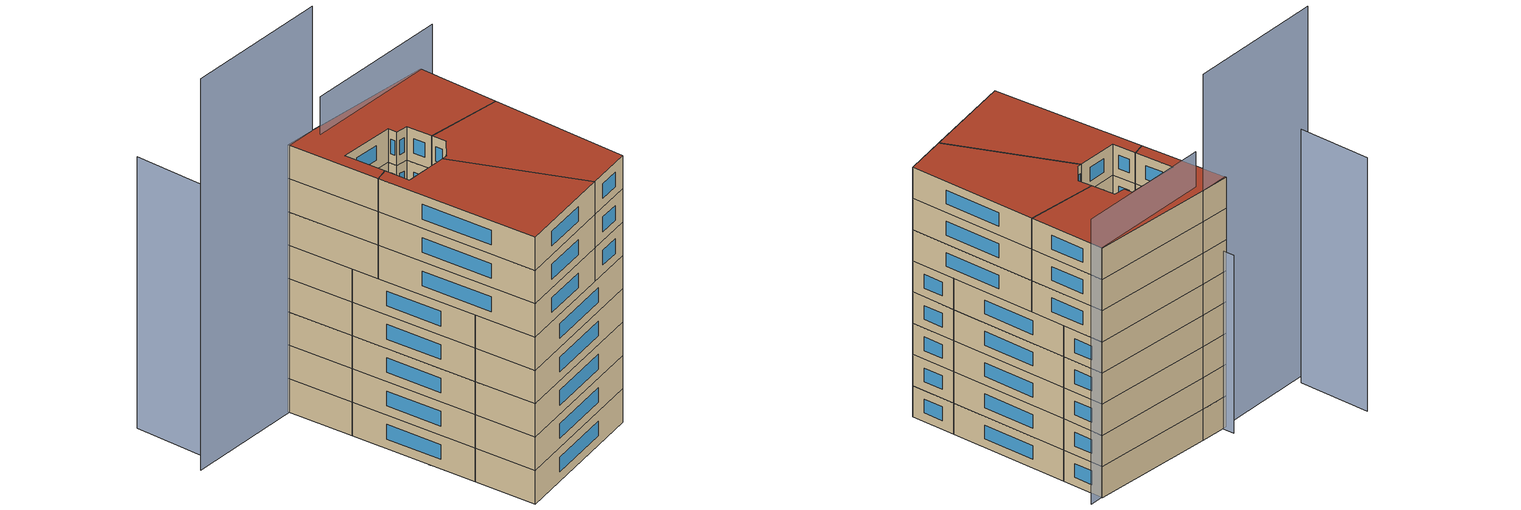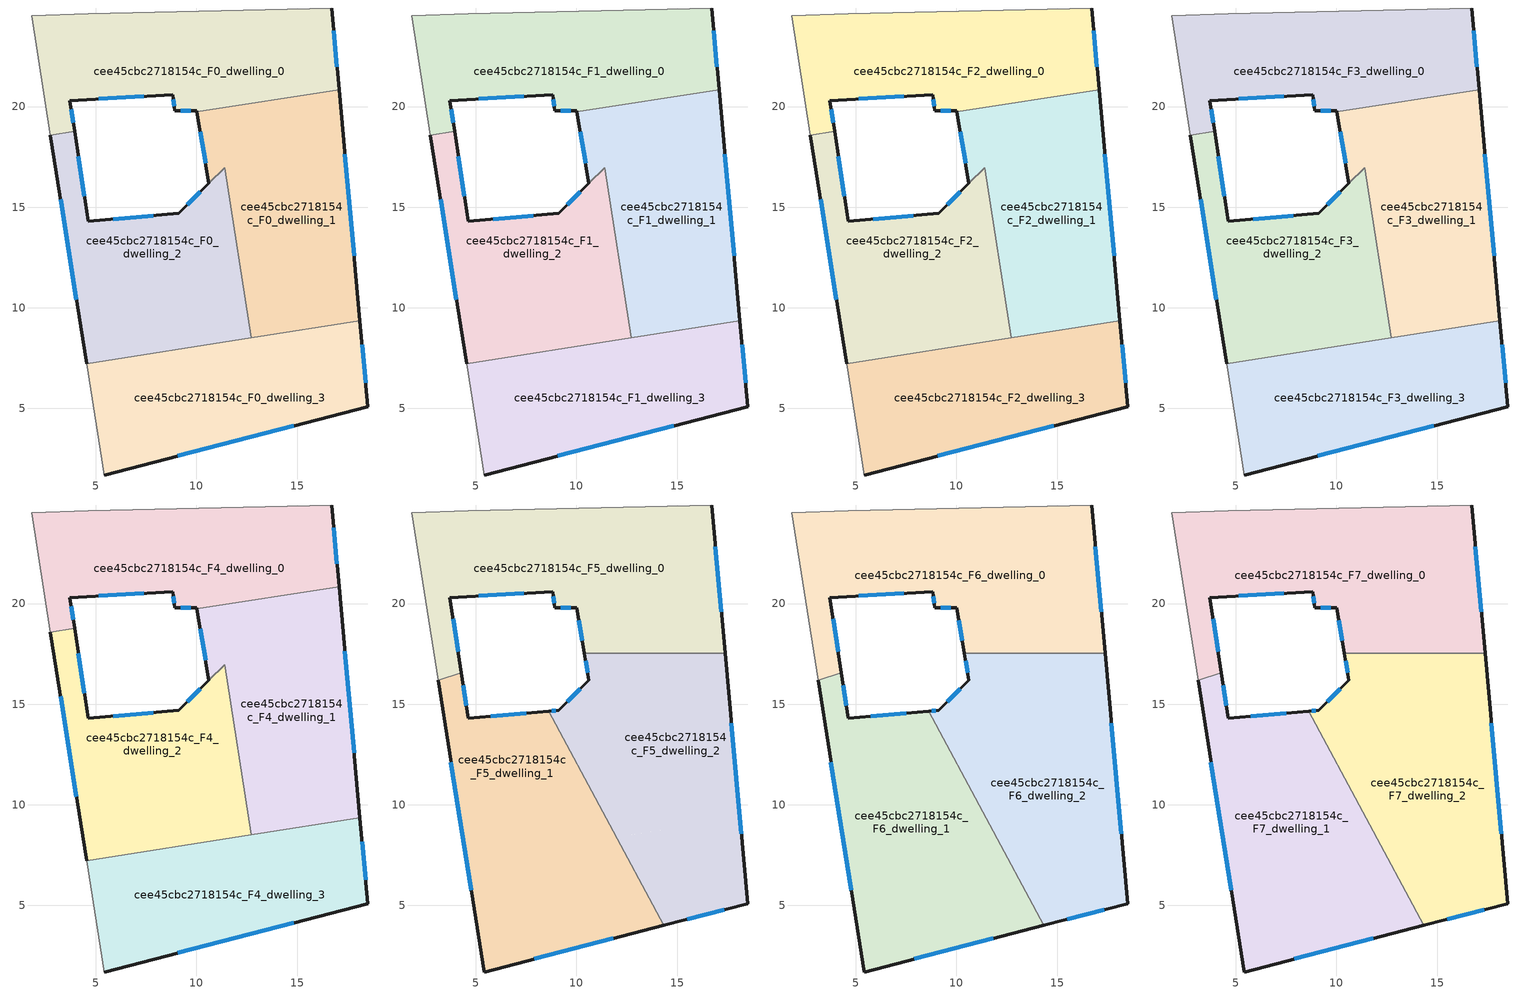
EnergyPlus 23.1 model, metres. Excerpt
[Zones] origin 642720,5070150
cee45cbc2718154c_F0_dwelling_0
 floor ground (EU_floor_Construction): 16.72,24.9 17.09,20.84 10.03,19.73 10.02,19.8 8.92,19.8 8.82,20.6 3.71,20.3 3.94,18.77 2.75,18.58 1.81,24.5 4.61,24.6 z0
 wall outside (EU_wall_Construction): 3.94,18.77 3.71,20.3 8.82,20.6 8.92,19.8 10.02,19.8 10.03,19.73 / 17.09,20.84 16.72,24.9 z0:3
 wall to cee45cbc2718154c_F0_dwelling_2 (EU_wall_Construction): 2.75,18.58 3.94,18.77 z0:3
 wall adiabatic (EU_wall_Construction): 16.72,24.9 4.61,24.6 1.81,24.5 2.75,18.58 z0:3
 wall to cee45cbc2718154c_F0_dwelling_1 (EU_wall_Construction): 10.03,19.73 17.09,20.84 z0:3
 window (EU_Window_Construction): 9.23,19.8 9.71,19.8 / 8.85,20.37 8.89,20.02 / 5.14,20.38 7.39,20.51 / 3.88,19.2 3.78,19.87 / 16.99,21.98 16.83,23.76 z0.84:2.16
cee45cbc2718154c_F0_dwelling_1
 floor ground (EU_floor_Construction): 17.09,20.84 18.13,9.36 12.73,8.51 11.4,16.97 10.61,16.19 10.03,19.73 z0
 wall outside (EU_wall_Construction): 10.03,19.73 10.62,16.19 / 18.13,9.36 17.09,20.84 z0:3
 wall to cee45cbc2718154c_F0_dwelling_2 (EU_wall_Construction): 10.62,16.19 11.4,16.97 12.73,8.51 z0:3
 wall to cee45cbc2718154c_F0_dwelling_3 (EU_wall_Construction): 12.73,8.51 18.13,9.36 z0:3
 window (EU_Window_Construction): 10.19,18.74 10.45,17.19 / 17.84,12.58 17.38,17.63 z0.84:2.16
cee45cbc2718154c_F0_dwelling_2
 floor ground (EU_floor_Construction): 11.4,16.97 12.73,8.51 4.54,7.22 2.75,18.58 3.94,18.77 4.61,14.29 9.11,14.69 10.62,16.19 z0
 wall outside (EU_wall_Construction): 2.75,18.58 4.54,7.22 / 10.62,16.19 9.11,14.69 4.61,14.29 3.94,18.77 z0:3
 wall to cee45cbc2718154c_F0_dwelling_3 (EU_wall_Construction): 4.54,7.22 12.73,8.51 z0:3
 window (EU_Window_Construction): 4.42,15.55 4.13,17.52 / 7.85,14.58 5.87,14.41 / 3.25,15.4 4.04,10.4 / 10.2,15.77 9.54,15.11 z0.84:2.16
cee45cbc2718154c_F0_dwelling_3
 floor ground (EU_floor_Construction): 18.13,9.36 18.52,5.08 5.41,1.68 4.54,7.22 z0
 wall outside (EU_wall_Construction): 5.41,1.68 18.52,5.08 18.13,9.36 z0:3
 wall adiabatic (EU_wall_Construction): 4.54,7.22 5.41,1.68 z0:3
 window (EU_Window_Construction): 18.41,6.28 18.24,8.16 / 9.08,2.64 14.85,4.13 z0.84:2.16
cee45cbc2718154c_F1_dwelling_0
 floor to cee45cbc2718154c_F0_dwelling_0 (EU_floor_Construction): 16.72,24.9 17.09,20.84 10.03,19.73 10.02,19.8 8.92,19.8 8.82,20.6 3.71,20.3 3.94,18.77 2.75,18.58 1.81,24.5 4.61,24.6 z3
 wall outside (EU_wall_Construction): 3.94,18.77 3.71,20.3 8.82,20.6 8.92,19.8 10.02,19.8 10.03,19.73 / 17.09,20.84 16.72,24.9 z3:6
 wall to cee45cbc2718154c_F1_dwelling_2 (EU_wall_Construction): 2.75,18.58 3.94,18.77 z3:6
 wall adiabatic (EU_wall_Construction): 16.72,24.9 4.61,24.6 1.81,24.5 2.75,18.58 z3:6
 wall to cee45cbc2718154c_F1_dwelling_1 (EU_wall_Construction): 10.03,19.73 17.09,20.84 z3:6
 window (EU_Window_Construction): 9.23,19.8 9.71,19.8 / 8.85,20.37 8.89,20.02 / 5.14,20.38 7.39,20.51 / 3.88,19.2 3.78,19.87 / 16.99,21.98 16.83,23.76 z3.84:5.16
cee45cbc2718154c_F1_dwelling_1
 floor to cee45cbc2718154c_F0_dwelling_1 (EU_floor_Construction): 17.09,20.84 18.13,9.36 12.73,8.51 11.4,16.97 10.61,16.19 10.03,19.73 z3
 wall outside (EU_wall_Construction): 10.03,19.73 10.62,16.19 / 18.13,9.36 17.09,20.84 z3:6
 wall to cee45cbc2718154c_F1_dwelling_2 (EU_wall_Construction): 10.62,16.19 11.4,16.97 12.73,8.51 z3:6
 wall to cee45cbc2718154c_F1_dwelling_3 (EU_wall_Construction): 12.73,8.51 18.13,9.36 z3:6
 window (EU_Window_Construction): 10.19,18.74 10.45,17.19 / 17.84,12.58 17.38,17.63 z3.84:5.16
cee45cbc2718154c_F1_dwelling_2
 floor to cee45cbc2718154c_F0_dwelling_2 (EU_floor_Construction): 11.4,16.97 12.73,8.51 4.54,7.22 2.75,18.58 3.94,18.77 4.61,14.29 9.11,14.69 10.62,16.19 z3
 wall outside (EU_wall_Construction): 2.75,18.58 4.54,7.22 / 10.62,16.19 9.11,14.69 4.61,14.29 3.94,18.77 z3:6
 wall to cee45cbc2718154c_F1_dwelling_3 (EU_wall_Construction): 4.54,7.22 12.73,8.51 z3:6
 window (EU_Window_Construction): 4.42,15.55 4.13,17.52 / 7.85,14.58 5.87,14.41 / 3.25,15.4 4.04,10.4 / 10.2,15.77 9.54,15.11 z3.84:5.16
cee45cbc2718154c_F1_dwelling_3
 floor to cee45cbc2718154c_F0_dwelling_3 (EU_floor_Construction): 18.13,9.36 18.52,5.08 5.41,1.68 4.54,7.22 z3
 wall outside (EU_wall_Construction): 5.41,1.68 18.52,5.08 18.13,9.36 z3:6
 wall adiabatic (EU_wall_Construction): 4.54,7.22 5.41,1.68 z3:6
 window (EU_Window_Construction): 18.41,6.28 18.24,8.16 / 9.08,2.64 14.85,4.13 z3.84:5.16
cee45cbc2718154c_F2_dwelling_0
 floor to cee45cbc2718154c_F1_dwelling_0 (EU_floor_Construction): 16.72,24.9 17.09,20.84 10.03,19.73 10.02,19.8 8.92,19.8 8.82,20.6 3.71,20.3 3.94,18.77 2.75,18.58 1.81,24.5 4.61,24.6 z6
 wall outside (EU_wall_Construction): 3.94,18.77 3.71,20.3 8.82,20.6 8.92,19.8 10.02,19.8 10.03,19.73 / 17.09,20.84 16.72,24.9 z6:9
 wall to cee45cbc2718154c_F2_dwelling_2 (EU_wall_Construction): 2.75,18.58 3.94,18.77 z6:9
 wall adiabatic (EU_wall_Construction): 16.72,24.9 4.61,24.6 1.81,24.5 2.75,18.58 z6:9
 wall to cee45cbc2718154c_F2_dwelling_1 (EU_wall_Construction): 10.03,19.73 17.09,20.84 z6:9
 window (EU_Window_Construction): 9.23,19.8 9.71,19.8 / 8.85,20.37 8.89,20.02 / 5.14,20.38 7.39,20.51 / 3.88,19.2 3.78,19.87 / 16.99,21.98 16.83,23.76 z6.84:8.16
cee45cbc2718154c_F2_dwelling_1
 floor to cee45cbc2718154c_F1_dwelling_1 (EU_floor_Construction): 17.09,20.84 18.13,9.36 12.73,8.51 11.4,16.97 10.61,16.19 10.03,19.73 z6
 wall outside (EU_wall_Construction): 10.03,19.73 10.62,16.19 / 18.13,9.36 17.09,20.84 z6:9
 wall to cee45cbc2718154c_F2_dwelling_2 (EU_wall_Construction): 10.62,16.19 11.4,16.97 12.73,8.51 z6:9
 wall to cee45cbc2718154c_F2_dwelling_3 (EU_wall_Construction): 12.73,8.51 18.13,9.36 z6:9
 window (EU_Window_Construction): 10.19,18.74 10.45,17.19 / 17.84,12.58 17.38,17.63 z6.84:8.16
cee45cbc2718154c_F2_dwelling_2
 floor to cee45cbc2718154c_F1_dwelling_2 (EU_floor_Construction): 11.4,16.97 12.73,8.51 4.54,7.22 2.75,18.58 3.94,18.77 4.61,14.29 9.11,14.69 10.62,16.19 z6
 wall outside (EU_wall_Construction): 2.75,18.58 4.54,7.22 / 10.62,16.19 9.11,14.69 4.61,14.29 3.94,18.77 z6:9
 wall to cee45cbc2718154c_F2_dwelling_3 (EU_wall_Construction): 4.54,7.22 12.73,8.51 z6:9
 window (EU_Window_Construction): 4.42,15.55 4.13,17.52 / 7.85,14.58 5.87,14.41 / 3.25,15.4 4.04,10.4 / 10.2,15.77 9.54,15.11 z6.84:8.16
cee45cbc2718154c_F2_dwelling_3
 floor to cee45cbc2718154c_F1_dwelling_3 (EU_floor_Construction): 18.13,9.36 18.52,5.08 5.41,1.68 4.54,7.22 z6
 wall outside (EU_wall_Construction): 5.41,1.68 18.52,5.08 18.13,9.36 z6:9
 wall adiabatic (EU_wall_Construction): 4.54,7.22 5.41,1.68 z6:9
 window (EU_Window_Construction): 18.41,6.28 18.24,8.16 / 9.08,2.64 14.85,4.13 z6.84:8.16
cee45cbc2718154c_F3_dwelling_0
 floor to cee45cbc2718154c_F2_dwelling_0 (EU_floor_Construction): 16.72,24.9 17.09,20.84 10.03,19.73 10.02,19.8 8.92,19.8 8.82,20.6 3.71,20.3 3.94,18.77 2.75,18.58 1.81,24.5 4.61,24.6 z9
 wall outside (EU_wall_Construction): 3.94,18.77 3.71,20.3 8.82,20.6 8.92,19.8 10.02,19.8 10.03,19.73 / 17.09,20.84 16.72,24.9 z9:12
 wall to cee45cbc2718154c_F3_dwelling_2 (EU_wall_Construction): 2.75,18.58 3.94,18.77 z9:12
 wall adiabatic (EU_wall_Construction): 16.72,24.9 4.61,24.6 1.81,24.5 2.75,18.58 z9:12
 wall to cee45cbc2718154c_F3_dwelling_1 (EU_wall_Construction): 10.03,19.73 17.09,20.84 z9:12
 window (EU_Window_Construction): 9.23,19.8 9.71,19.8 / 8.85,20.37 8.89,20.02 / 5.14,20.38 7.39,20.51 / 3.88,19.2 3.78,19.87 / 16.99,21.98 16.83,23.76 z9.84:11.16
cee45cbc2718154c_F3_dwelling_1
 floor to cee45cbc2718154c_F2_dwelling_1 (EU_floor_Construction): 17.09,20.84 18.13,9.36 12.73,8.51 11.4,16.97 10.61,16.19 10.03,19.73 z9
 wall outside (EU_wall_Construction): 10.03,19.73 10.62,16.19 / 18.13,9.36 17.09,20.84 z9:12
 wall to cee45cbc2718154c_F3_dwelling_2 (EU_wall_Construction): 10.62,16.19 11.4,16.97 12.73,8.51 z9:12
 wall to cee45cbc2718154c_F3_dwelling_3 (EU_wall_Construction): 12.73,8.51 18.13,9.36 z9:12
 window (EU_Window_Construction): 10.19,18.74 10.45,17.19 / 17.84,12.58 17.38,17.63 z9.84:11.16
cee45cbc2718154c_F3_dwelling_2
 floor to cee45cbc2718154c_F2_dwelling_2 (EU_floor_Construction): 11.4,16.97 12.73,8.51 4.54,7.22 2.75,18.58 3.94,18.77 4.61,14.29 9.11,14.69 10.62,16.19 z9
 wall outside (EU_wall_Construction): 2.75,18.58 4.54,7.22 / 10.62,16.19 9.11,14.69 4.61,14.29 3.94,18.77 z9:12
 wall to cee45cbc2718154c_F3_dwelling_3 (EU_wall_Construction): 4.54,7.22 12.73,8.51 z9:12
 window (EU_Window_Construction): 4.42,15.55 4.13,17.52 / 7.85,14.58 5.87,14.41 / 3.25,15.4 4.04,10.4 / 10.2,15.77 9.54,15.11 z9.84:11.16
cee45cbc2718154c_F3_dwelling_3
 floor to cee45cbc2718154c_F2_dwelling_3 (EU_floor_Construction): 18.13,9.36 18.52,5.08 5.41,1.68 4.54,7.22 z9
 wall outside (EU_wall_Construction): 5.41,1.68 18.52,5.08 18.13,9.36 z9:12
 wall adiabatic (EU_wall_Construction): 4.54,7.22 5.41,1.68 z9:12
 window (EU_Window_Construction): 18.41,6.28 18.24,8.16 / 9.08,2.64 14.85,4.13 z9.84:11.16
cee45cbc2718154c_F4_dwelling_0
 floor to cee45cbc2718154c_F3_dwelling_0 (EU_floor_Construction): 16.72,24.9 17.09,20.84 10.03,19.73 10.02,19.8 8.92,19.8 8.82,20.6 3.71,20.3 3.94,18.77 2.75,18.58 1.81,24.5 4.61,24.6 z12
 wall outside (EU_wall_Construction): 3.94,18.77 3.71,20.3 8.82,20.6 8.92,19.8 10.02,19.8 10.03,19.73 / 17.09,20.84 16.72,24.9 z12:15
 wall to cee45cbc2718154c_F4_dwelling_2 (EU_wall_Construction): 2.75,18.58 3.94,18.77 z12:15
 wall adiabatic (EU_wall_Construction): 16.72,24.9 4.61,24.6 1.81,24.5 2.75,18.58 z12:15
 wall to cee45cbc2718154c_F4_dwelling_1 (EU_wall_Construction): 10.03,19.73 17.09,20.84 z12:15
 window (EU_Window_Construction): 9.23,19.8 9.71,19.8 / 8.85,20.37 8.89,20.02 / 5.14,20.38 7.39,20.51 / 3.88,19.2 3.78,19.87 / 16.99,21.98 16.83,23.76 z12.84:14.16
cee45cbc2718154c_F4_dwelling_1
 floor to cee45cbc2718154c_F3_dwelling_1 (EU_floor_Construction): 17.09,20.84 18.13,9.36 12.73,8.51 11.4,16.97 10.61,16.19 10.03,19.73 z12
 wall outside (EU_wall_Construction): 10.03,19.73 10.62,16.19 / 18.13,9.36 17.09,20.84 z12:15
 wall to cee45cbc2718154c_F4_dwelling_2 (EU_wall_Construction): 10.62,16.19 11.4,16.97 12.73,8.51 z12:15
 wall to cee45cbc2718154c_F4_dwelling_3 (EU_wall_Construction): 12.73,8.51 18.13,9.36 z12:15
 window (EU_Window_Construction): 10.19,18.74 10.45,17.19 / 17.84,12.58 17.38,17.63 z12.84:14.16
cee45cbc2718154c_F4_dwelling_2
 floor to cee45cbc2718154c_F3_dwelling_2 (EU_floor_Construction): 11.4,16.97 12.73,8.51 4.54,7.22 2.75,18.58 3.94,18.77 4.61,14.29 9.11,14.69 10.62,16.19 z12
 wall outside (EU_wall_Construction): 2.75,18.58 4.54,7.22 / 10.62,16.19 9.11,14.69 4.61,14.29 3.94,18.77 z12:15
 wall to cee45cbc2718154c_F4_dwelling_3 (EU_wall_Construction): 4.54,7.22 12.73,8.51 z12:15
 window (EU_Window_Construction): 4.42,15.55 4.13,17.52 / 7.85,14.58 5.87,14.41 / 3.25,15.4 4.04,10.4 / 10.2,15.77 9.54,15.11 z12.84:14.16
cee45cbc2718154c_F4_dwelling_3
 floor to cee45cbc2718154c_F3_dwelling_3 (EU_floor_Construction): 18.13,9.36 18.52,5.08 5.41,1.68 4.54,7.22 z12
 wall outside (EU_wall_Construction): 5.41,1.68 18.52,5.08 18.13,9.36 z12:15
 wall adiabatic (EU_wall_Construction): 4.54,7.22 5.41,1.68 z12:15
 window (EU_Window_Construction): 18.41,6.28 18.24,8.16 / 9.08,2.64 14.85,4.13 z12.84:14.16
cee45cbc2718154c_F5_dwelling_0
 floor to cee45cbc2718154c_F4_dwelling_0 (EU_floor_Construction): 16.72,24.9 17.09,20.84 10.03,19.73 10.02,19.8 8.92,19.8 8.82,20.6 3.71,20.3 3.94,18.77 2.75,18.58 1.81,24.5 4.61,24.6 z15
 floor to cee45cbc2718154c_F4_dwelling_1 (EU_floor_Construction): 17.09,20.84 17.39,17.52 10.4,17.52 10.03,19.73 z15
 floor to cee45cbc2718154c_F4_dwelling_2 (EU_floor_Construction): 3.94,18.77 4.27,16.57 3.12,16.18 2.75,18.58 z15
 wall outside (EU_wall_Construction): 4.27,16.57 3.71,20.3 8.82,20.6 8.92,19.8 10.02,19.8 10.4,17.52 / 17.39,17.52 16.72,24.9 z15:18
 wall to cee45cbc2718154c_F5_dwelling_2 (EU_wall_Construction): 10.4,17.52 17.39,17.52 z15:18
 wall to cee45cbc2718154c_F5_dwelling_1 (EU_wall_Construction): 3.12,16.18 4.27,16.57 z15:18
 wall adiabatic (EU_wall_Construction): 16.72,24.9 4.61,24.6 1.81,24.5 3.12,16.18 z15:18
 window (EU_Window_Construction): 10.12,19.16 10.29,18.16 / 9.23,19.8 9.71,19.8 / 8.85,20.37 8.89,20.02 / 5.14,20.38 7.39,20.51 / 4.12,17.61 3.87,19.25 / 17.2,19.59 16.91,22.83 z15.84:17.16
cee45cbc2718154c_F5_dwelling_1
 floor to cee45cbc2718154c_F4_dwelling_2 (EU_floor_Construction): 8.63,14.65 11.99,8.39 4.54,7.22 3.12,16.18 4.27,16.57 4.61,14.29 z15
 floor to cee45cbc2718154c_F4_dwelling_3 (EU_floor_Construction): 11.99,8.39 14.34,4 5.41,1.68 4.54,7.22 z15
 wall outside (EU_wall_Construction): 8.63,14.65 4.61,14.29 4.27,16.57 / 3.12,16.18 5.41,1.68 14.34,4 z15:18
 wall to cee45cbc2718154c_F5_dwelling_2 (EU_wall_Construction): 14.34,4 8.63,14.65 z15:18
 window (EU_Window_Construction): 4.52,14.93 4.37,15.93 / 7.51,14.55 5.74,14.39 / 7.91,2.33 11.84,3.35 / 3.76,12.12 4.77,5.75 z15.84:17.16
cee45cbc2718154c_F5_dwelling_2
 floor to cee45cbc2718154c_F4_dwelling_1 (EU_floor_Construction): 17.39,17.52 18.13,9.36 12.73,8.51 11.4,16.97 10.62,16.19 10.4,17.52 z15
 floor to cee45cbc2718154c_F4_dwelling_2 (EU_floor_Construction): 11.4,16.97 12.73,8.51 11.99,8.39 8.63,14.65 9.11,14.69 10.62,16.19 z15
 floor to cee45cbc2718154c_F4_dwelling_3 (EU_floor_Construction): 18.13,9.36 18.52,5.08 14.34,4 11.99,8.39 z15
 wall outside (EU_wall_Construction): 10.4,17.52 10.62,16.19 9.11,14.69 8.63,14.65 / 14.34,4 18.52,5.08 17.39,17.52 z15:18
 window (EU_Window_Construction): 8.98,14.68 8.77,14.66 / 10.2,15.77 9.54,15.11 / 10.46,17.15 10.56,16.57 / 18.2,8.57 17.71,14.04 / 15.51,4.3 17.35,4.78 z15.84:17.16
cee45cbc2718154c_F6_dwelling_0
 floor to cee45cbc2718154c_F5_dwelling_0 (EU_floor_Construction): 16.72,24.9 17.39,17.52 10.4,17.52 10.02,19.8 8.92,19.8 8.82,20.6 3.71,20.3 4.27,16.57 3.12,16.18 1.81,24.5 4.61,24.6 z18
 wall outside (EU_wall_Construction): 4.27,16.57 3.71,20.3 8.82,20.6 8.92,19.8 10.02,19.8 10.4,17.52 / 17.39,17.52 16.72,24.9 z18:21
 wall to cee45cbc2718154c_F6_dwelling_2 (EU_wall_Construction): 10.4,17.52 17.39,17.52 z18:21
 wall to cee45cbc2718154c_F6_dwelling_1 (EU_wall_Construction): 3.12,16.18 4.27,16.57 z18:21
 wall adiabatic (EU_wall_Construction): 16.72,24.9 4.61,24.6 1.81,24.5 3.12,16.18 z18:21
 window (EU_Window_Construction): 10.12,19.16 10.29,18.16 / 9.23,19.8 9.71,19.8 / 8.85,20.37 8.89,20.02 / 5.14,20.38 7.39,20.51 / 4.12,17.61 3.87,19.25 / 17.2,19.59 16.91,22.83 z18.84:20.16
cee45cbc2718154c_F6_dwelling_1
 floor to cee45cbc2718154c_F5_dwelling_1 (EU_floor_Construction): 8.63,14.65 14.34,4 5.41,1.68 3.12,16.18 4.27,16.57 4.61,14.29 z18
 wall outside (EU_wall_Construction): 8.63,14.65 4.61,14.29 4.27,16.57 / 3.12,16.18 5.41,1.68 14.34,4 z18:21
 wall to cee45cbc2718154c_F6_dwelling_2 (EU_wall_Construction): 14.34,4 8.63,14.65 z18:21
 window (EU_Window_Construction): 4.52,14.93 4.37,15.93 / 7.51,14.55 5.74,14.39 / 7.91,2.33 11.84,3.35 / 3.76,12.12 4.77,5.75 z18.84:20.16
cee45cbc2718154c_F6_dwelling_2
 floor to cee45cbc2718154c_F5_dwelling_2 (EU_floor_Construction): 17.39,17.52 18.52,5.08 14.34,4 8.63,14.65 9.11,14.69 10.62,16.19 10.4,17.52 z18
 wall outside (EU_wall_Construction): 10.4,17.52 10.62,16.19 9.11,14.69 8.63,14.65 / 14.34,4 18.52,5.08 17.39,17.52 z18:21
 window (EU_Window_Construction): 8.98,14.68 8.77,14.66 / 10.2,15.77 9.54,15.11 / 10.46,17.15 10.56,16.57 / 18.2,8.57 17.71,14.04 / 15.51,4.3 17.35,4.78 z18.84:20.16
cee45cbc2718154c_F7_dwelling_0
 floor to cee45cbc2718154c_F6_dwelling_0 (EU_floor_Construction): 16.72,24.9 17.39,17.52 10.4,17.52 10.02,19.8 8.92,19.8 8.82,20.6 3.71,20.3 4.27,16.57 3.12,16.18 1.81,24.5 4.61,24.6 z21
 wall outside (EU_wall_Construction): 4.27,16.57 3.71,20.3 8.82,20.6 8.92,19.8 10.02,19.8 10.4,17.52 / 17.39,17.52 16.72,24.9 z21:24
 wall to cee45cbc2718154c_F7_dwelling_2 (EU_wall_Construction): 10.4,17.52 17.39,17.52 z21:24
 wall to cee45cbc2718154c_F7_dwelling_1 (EU_wall_Construction): 3.12,16.18 4.27,16.57 z21:24
 wall adiabatic (EU_wall_Construction): 16.72,24.9 4.61,24.6 1.81,24.5 3.12,16.18 z21:24
 window (EU_Window_Construction): 10.12,19.16 10.29,18.16 / 9.23,19.8 9.71,19.8 / 8.85,20.37 8.89,20.02 / 5.14,20.38 7.39,20.51 / 4.12,17.61 3.87,19.25 / 17.2,19.59 16.91,22.83 z21.84:23.16
 roof outside (EU_roof_Construction): 17.39,17.52 16.72,24.9 4.61,24.6 1.81,24.5 3.12,16.18 4.27,16.57 3.71,20.3 8.82,20.6 8.92,19.8 10.02,19.8 10.4,17.52 z24
cee45cbc2718154c_F7_dwelling_1
 floor to cee45cbc2718154c_F6_dwelling_1 (EU_floor_Construction): 8.63,14.65 14.34,4 5.41,1.68 3.12,16.18 4.27,16.57 4.61,14.29 z21
 wall outside (EU_wall_Construction): 8.63,14.65 4.61,14.29 4.27,16.57 / 3.12,16.18 5.41,1.68 14.34,4 z21:24
 wall to cee45cbc2718154c_F7_dwelling_2 (EU_wall_Construction): 14.34,4 8.63,14.65 z21:24
 window (EU_Window_Construction): 4.52,14.93 4.37,15.93 / 7.51,14.55 5.74,14.39 / 7.91,2.33 11.84,3.35 / 3.76,12.12 4.77,5.75 z21.84:23.16
 roof outside (EU_roof_Construction): 14.34,4 8.63,14.65 4.61,14.29 4.27,16.57 3.12,16.18 5.41,1.68 z24
cee45cbc2718154c_F7_dwelling_2
 floor to cee45cbc2718154c_F6_dwelling_2 (EU_floor_Construction): 17.39,17.52 18.52,5.08 14.34,4 8.63,14.65 9.11,14.69 10.62,16.19 10.4,17.52 z21
 wall outside (EU_wall_Construction): 10.4,17.52 10.62,16.19 9.11,14.69 8.63,14.65 / 14.34,4 18.52,5.08 17.39,17.52 z21:24
 window (EU_Window_Construction): 8.98,14.68 8.77,14.66 / 10.2,15.77 9.54,15.11 / 10.46,17.15 10.56,16.57 / 18.2,8.57 17.71,14.04 / 15.51,4.3 17.35,4.78 z21.84:23.16
 roof outside (EU_roof_Construction): 18.52,5.08 17.39,17.52 10.4,17.52 10.62,16.19 9.11,14.69 8.63,14.65 14.34,4 z24
shading: 3.84,11.47 6.27,1.9 z0:19.4; 2.08,25.63 4.07,9.92 z0:17.1; -7.9,31.11 -7.29,24.2 z0:24.4; 18.02,24.9 4.61,23.76 z0:27.4; 4.62,24.6 -8.88,23.41 z0:35.2
[Building]
EU S2 Campaign: North Axis=0; Terrain=City; Solar Distribution=FullExterior
[Site:Location]
Lyon-Bron: Latitude=45.75; Longitude=5; Time Zone=1; Elevation=198
[SizingPeriod:WeatherFileDays]
AnnualSizingPeriod: Begin Month=1; Begin Day of Month=1; End Month=12; End Day of Month=31; Day of Week for Start Day=Monday; Use Weather File Daylight Saving Period=No; Use Weather File Rain and Snow Indicators=No
[MATERIAL]
EU_InternalMass_Material: Roughness=MediumRough; Thickness=0.1; Conductivity=1; Density=1800; Specific Heat=900; Thermal Absorptance=0.9; Solar Absorptance=0.7; Visible Absorptance=0.7
[MATERIAL:NOMASS] Roughness=MediumRough; Thermal Absorptance=0.9; Solar Absorptance=0.7; Visible Absorptance=0.7
Name | Thermal Resistance
EU_wall_NoMass | 0.776494
EU_roof_NoMass | 0.486893
EU_floor_NoMass | 0.421597
[WINDOWMATERIAL:SIMPLEGLAZINGSYSTEM]
EU_Window_SimpleGlazing: UFactor=4.24961; Solar Heat Gain Coefficient=0.83; Visible Transmittance=0.83
[CONSTRUCTION]
EU_wall_Construction: EU_wall_NoMass
EU_roof_Construction: EU_roof_NoMass
EU_floor_Construction: EU_floor_NoMass
EU_InternalMass_Construction: EU_InternalMass_Material
EU_Window_Construction: EU_Window_SimpleGlazing
[ZONE] Type=1; Multiplier=1; Ceiling Height=autocalculate; Floor Area=autocalculate; Part of Total Floor Area=Yes
Name | Volume
cee45cbc2718154c_F0_dwelling_0; cee45cbc2718154c_F1_dwelling_0; cee45cbc2718154c_F2_dwelling_0; cee45cbc2718154c_F3_dwelling_0; cee45cbc2718154c_F4_dwelling_0 | 201.743
cee45cbc2718154c_F5_dwelling_0; cee45cbc2718154c_F6_dwelling_0; cee45cbc2718154c_F7_dwelling_0 | 268.997
cee45cbc2718154c_F0_dwelling_1; cee45cbc2718154c_F1_dwelling_1; cee45cbc2718154c_F2_dwelling_1; cee45cbc2718154c_F3_dwelling_1; cee45cbc2718154c_F4_dwelling_1 | 210.674
cee45cbc2718154c_F5_dwelling_1; cee45cbc2718154c_F6_dwelling_1; cee45cbc2718154c_F7_dwelling_1 | 268.994
cee45cbc2718154c_F0_dwelling_2; cee45cbc2718154c_F1_dwelling_2; cee45cbc2718154c_F2_dwelling_2; cee45cbc2718154c_F3_dwelling_2; cee45cbc2718154c_F4_dwelling_2 | 192.82
cee45cbc2718154c_F5_dwelling_2; cee45cbc2718154c_F6_dwelling_2; cee45cbc2718154c_F7_dwelling_2 | 268.999
cee45cbc2718154c_F0_dwelling_3; cee45cbc2718154c_F1_dwelling_3; cee45cbc2718154c_F2_dwelling_3; cee45cbc2718154c_F3_dwelling_3; cee45cbc2718154c_F4_dwelling_3 | 201.731
[INTERNALMASS] Construction=EU_InternalMass_Construction
Name | Zone or ZoneList | Surface Area
cee45cbc2718154c_F0_dwelling_0_EU_InternalMass | cee45cbc2718154c_F0_dwelling_0 | 67.2484
cee45cbc2718154c_F0_dwelling_1_EU_InternalMass | cee45cbc2718154c_F0_dwelling_1 | 70.2243
cee45cbc2718154c_F0_dwelling_2_EU_InternalMass | cee45cbc2718154c_F0_dwelling_2 | 64.2803
cee45cbc2718154c_F0_dwelling_3_EU_InternalMass | cee45cbc2718154c_F0_dwelling_3 | 67.2437
cee45cbc2718154c_F1_dwelling_0_EU_InternalMass | cee45cbc2718154c_F1_dwelling_0 | 67.2484
cee45cbc2718154c_F1_dwelling_1_EU_InternalMass | cee45cbc2718154c_F1_dwelling_1 | 70.2243
cee45cbc2718154c_F1_dwelling_2_EU_InternalMass | cee45cbc2718154c_F1_dwelling_2 | 64.2803
cee45cbc2718154c_F1_dwelling_3_EU_InternalMass | cee45cbc2718154c_F1_dwelling_3 | 67.2437
cee45cbc2718154c_F2_dwelling_0_EU_InternalMass | cee45cbc2718154c_F2_dwelling_0 | 67.2484
cee45cbc2718154c_F2_dwelling_1_EU_InternalMass | cee45cbc2718154c_F2_dwelling_1 | 70.2243
cee45cbc2718154c_F2_dwelling_2_EU_InternalMass | cee45cbc2718154c_F2_dwelling_2 | 64.2803
cee45cbc2718154c_F2_dwelling_3_EU_InternalMass | cee45cbc2718154c_F2_dwelling_3 | 67.2437
cee45cbc2718154c_F3_dwelling_0_EU_InternalMass | cee45cbc2718154c_F3_dwelling_0 | 67.2484
cee45cbc2718154c_F3_dwelling_1_EU_InternalMass | cee45cbc2718154c_F3_dwelling_1 | 70.2243
cee45cbc2718154c_F3_dwelling_2_EU_InternalMass | cee45cbc2718154c_F3_dwelling_2 | 64.2803
cee45cbc2718154c_F3_dwelling_3_EU_InternalMass | cee45cbc2718154c_F3_dwelling_3 | 67.2437
cee45cbc2718154c_F4_dwelling_0_EU_InternalMass | cee45cbc2718154c_F4_dwelling_0 | 67.2484
cee45cbc2718154c_F4_dwelling_1_EU_InternalMass | cee45cbc2718154c_F4_dwelling_1 | 70.2243
cee45cbc2718154c_F4_dwelling_2_EU_InternalMass | cee45cbc2718154c_F4_dwelling_2 | 64.2803
cee45cbc2718154c_F4_dwelling_3_EU_InternalMass | cee45cbc2718154c_F4_dwelling_3 | 67.2437
cee45cbc2718154c_F5_dwelling_0_EU_InternalMass | cee45cbc2718154c_F5_dwelling_0 | 89.6657
cee45cbc2718154c_F5_dwelling_1_EU_InternalMass | cee45cbc2718154c_F5_dwelling_1 | 89.6647
cee45cbc2718154c_F5_dwelling_2_EU_InternalMass | cee45cbc2718154c_F5_dwelling_2 | 89.6662
cee45cbc2718154c_F6_dwelling_0_EU_InternalMass | cee45cbc2718154c_F6_dwelling_0 | 89.6657
cee45cbc2718154c_F6_dwelling_1_EU_InternalMass | cee45cbc2718154c_F6_dwelling_1 | 89.6647
cee45cbc2718154c_F6_dwelling_2_EU_InternalMass | cee45cbc2718154c_F6_dwelling_2 | 89.6662
cee45cbc2718154c_F7_dwelling_0_EU_InternalMass | cee45cbc2718154c_F7_dwelling_0 | 89.6657
cee45cbc2718154c_F7_dwelling_1_EU_InternalMass | cee45cbc2718154c_F7_dwelling_1 | 89.6647
cee45cbc2718154c_F7_dwelling_2_EU_InternalMass | cee45cbc2718154c_F7_dwelling_2 | 89.6662
[OTHEREQUIPMENT] Fuel Type=Electricity; Design Level Calculation Method=Watts/Area; Power per Zone Floor Area=1; Fraction Latent=0; Fraction Radiant=0; Fraction Lost=0; Carbon Dioxide Generation Rate=0; EndUse Subcategory=EU_Step8_InternalGains
Name | Zone or ZoneList or Space or SpaceList | Schedule
EU_Step8_InternalGain_cee45cbc2718154c_F0_dwelling_0_f000 | cee45cbc2718154c_F0_dwelling_0 | EU_Step8_GainSchedule_cee45cbc2718154c_F0_dwelling_0_f000
EU_Step8_InternalGain_cee45cbc2718154c_F0_dwelling_1_f000 | cee45cbc2718154c_F0_dwelling_1 | EU_Step8_GainSchedule_cee45cbc2718154c_F0_dwelling_1_f000
EU_Step8_InternalGain_cee45cbc2718154c_F0_dwelling_2_f000 | cee45cbc2718154c_F0_dwelling_2 | EU_Step8_GainSchedule_cee45cbc2718154c_F0_dwelling_2_f000
EU_Step8_InternalGain_cee45cbc2718154c_F0_dwelling_3_f000 | cee45cbc2718154c_F0_dwelling_3 | EU_Step8_GainSchedule_cee45cbc2718154c_F0_dwelling_3_f000
EU_Step8_InternalGain_cee45cbc2718154c_F1_dwelling_0_f000 | cee45cbc2718154c_F1_dwelling_0 | EU_Step8_GainSchedule_cee45cbc2718154c_F1_dwelling_0_f000
EU_Step8_InternalGain_cee45cbc2718154c_F1_dwelling_1_f000 | cee45cbc2718154c_F1_dwelling_1 | EU_Step8_GainSchedule_cee45cbc2718154c_F1_dwelling_1_f000
EU_Step8_InternalGain_cee45cbc2718154c_F1_dwelling_2_f000 | cee45cbc2718154c_F1_dwelling_2 | EU_Step8_GainSchedule_cee45cbc2718154c_F1_dwelling_2_f000
EU_Step8_InternalGain_cee45cbc2718154c_F1_dwelling_3_f000 | cee45cbc2718154c_F1_dwelling_3 | EU_Step8_GainSchedule_cee45cbc2718154c_F1_dwelling_3_f000
EU_Step8_InternalGain_cee45cbc2718154c_F2_dwelling_0_f000 | cee45cbc2718154c_F2_dwelling_0 | EU_Step8_GainSchedule_cee45cbc2718154c_F2_dwelling_0_f000
EU_Step8_InternalGain_cee45cbc2718154c_F2_dwelling_1_f000 | cee45cbc2718154c_F2_dwelling_1 | EU_Step8_GainSchedule_cee45cbc2718154c_F2_dwelling_1_f000
EU_Step8_InternalGain_cee45cbc2718154c_F2_dwelling_2_f000 | cee45cbc2718154c_F2_dwelling_2 | EU_Step8_GainSchedule_cee45cbc2718154c_F2_dwelling_2_f000
EU_Step8_InternalGain_cee45cbc2718154c_F2_dwelling_3_f000 | cee45cbc2718154c_F2_dwelling_3 | EU_Step8_GainSchedule_cee45cbc2718154c_F2_dwelling_3_f000
EU_Step8_InternalGain_cee45cbc2718154c_F3_dwelling_0_f000 | cee45cbc2718154c_F3_dwelling_0 | EU_Step8_GainSchedule_cee45cbc2718154c_F3_dwelling_0_f000
EU_Step8_InternalGain_cee45cbc2718154c_F3_dwelling_1_f000 | cee45cbc2718154c_F3_dwelling_1 | EU_Step8_GainSchedule_cee45cbc2718154c_F3_dwelling_1_f000
EU_Step8_InternalGain_cee45cbc2718154c_F3_dwelling_2_f000 | cee45cbc2718154c_F3_dwelling_2 | EU_Step8_GainSchedule_cee45cbc2718154c_F3_dwelling_2_f000
EU_Step8_InternalGain_cee45cbc2718154c_F3_dwelling_3_f000 | cee45cbc2718154c_F3_dwelling_3 | EU_Step8_GainSchedule_cee45cbc2718154c_F3_dwelling_3_f000
EU_Step8_InternalGain_cee45cbc2718154c_F4_dwelling_0_f000 | cee45cbc2718154c_F4_dwelling_0 | EU_Step8_GainSchedule_cee45cbc2718154c_F4_dwelling_0_f000
EU_Step8_InternalGain_cee45cbc2718154c_F4_dwelling_1_f000 | cee45cbc2718154c_F4_dwelling_1 | EU_Step8_GainSchedule_cee45cbc2718154c_F4_dwelling_1_f000
EU_Step8_InternalGain_cee45cbc2718154c_F4_dwelling_2_f000 | cee45cbc2718154c_F4_dwelling_2 | EU_Step8_GainSchedule_cee45cbc2718154c_F4_dwelling_2_f000
EU_Step8_InternalGain_cee45cbc2718154c_F4_dwelling_3_f000 | cee45cbc2718154c_F4_dwelling_3 | EU_Step8_GainSchedule_cee45cbc2718154c_F4_dwelling_3_f000
EU_Step8_InternalGain_cee45cbc2718154c_F5_dwelling_0_f000 | cee45cbc2718154c_F5_dwelling_0 | EU_Step8_GainSchedule_cee45cbc2718154c_F5_dwelling_0_f000
EU_Step8_InternalGain_cee45cbc2718154c_F5_dwelling_1_f000 | cee45cbc2718154c_F5_dwelling_1 | EU_Step8_GainSchedule_cee45cbc2718154c_F5_dwelling_1_f000
EU_Step8_InternalGain_cee45cbc2718154c_F5_dwelling_2_f000 | cee45cbc2718154c_F5_dwelling_2 | EU_Step8_GainSchedule_cee45cbc2718154c_F5_dwelling_2_f000
EU_Step8_InternalGain_cee45cbc2718154c_F6_dwelling_0_f000 | cee45cbc2718154c_F6_dwelling_0 | EU_Step8_GainSchedule_cee45cbc2718154c_F6_dwelling_0_f000
EU_Step8_InternalGain_cee45cbc2718154c_F6_dwelling_1_f000 | cee45cbc2718154c_F6_dwelling_1 | EU_Step8_GainSchedule_cee45cbc2718154c_F6_dwelling_1_f000
EU_Step8_InternalGain_cee45cbc2718154c_F6_dwelling_2_f000 | cee45cbc2718154c_F6_dwelling_2 | EU_Step8_GainSchedule_cee45cbc2718154c_F6_dwelling_2_f000
EU_Step8_InternalGain_cee45cbc2718154c_F7_dwelling_0_f000 | cee45cbc2718154c_F7_dwelling_0 | EU_Step8_GainSchedule_cee45cbc2718154c_F7_dwelling_0_f000
EU_Step8_InternalGain_cee45cbc2718154c_F7_dwelling_1_f000 | cee45cbc2718154c_F7_dwelling_1 | EU_Step8_GainSchedule_cee45cbc2718154c_F7_dwelling_1_f000
EU_Step8_InternalGain_cee45cbc2718154c_F7_dwelling_2_f000 | cee45cbc2718154c_F7_dwelling_2 | EU_Step8_GainSchedule_cee45cbc2718154c_F7_dwelling_2_f000
[ZONEVENTILATION:DESIGNFLOWRATE] Schedule=EU_AlwaysOn; Design Flow Rate Calculation Method=AirChanges/Hour; Air Changes per Hour=0.693814; Ventilation Type=Natural; Fan Pressure Rise=0; Fan Total Efficiency=1; Constant Term Coefficient=1; Temperature Term Coefficient=0; Velocity Term Coefficient=0; Velocity Squared Term Coefficient=0; Minimum Indoor Temperature=-100; Maximum Indoor Temperature=100; Delta Temperature=-100; Minimum Outdoor Temperature=-100; Maximum Outdoor Temperature=100; Maximum Wind Speed=40
Name | Zone or ZoneList or Space or SpaceList
EU_ConstantAir_cee45cbc2718154c_F0_dwelling_0 | cee45cbc2718154c_F0_dwelling_0
EU_ConstantAir_cee45cbc2718154c_F0_dwelling_1 | cee45cbc2718154c_F0_dwelling_1
EU_ConstantAir_cee45cbc2718154c_F0_dwelling_2 | cee45cbc2718154c_F0_dwelling_2
EU_ConstantAir_cee45cbc2718154c_F0_dwelling_3 | cee45cbc2718154c_F0_dwelling_3
EU_ConstantAir_cee45cbc2718154c_F1_dwelling_0 | cee45cbc2718154c_F1_dwelling_0
EU_ConstantAir_cee45cbc2718154c_F1_dwelling_1 | cee45cbc2718154c_F1_dwelling_1
EU_ConstantAir_cee45cbc2718154c_F1_dwelling_2 | cee45cbc2718154c_F1_dwelling_2
EU_ConstantAir_cee45cbc2718154c_F1_dwelling_3 | cee45cbc2718154c_F1_dwelling_3
EU_ConstantAir_cee45cbc2718154c_F2_dwelling_0 | cee45cbc2718154c_F2_dwelling_0
EU_ConstantAir_cee45cbc2718154c_F2_dwelling_1 | cee45cbc2718154c_F2_dwelling_1
EU_ConstantAir_cee45cbc2718154c_F2_dwelling_2 | cee45cbc2718154c_F2_dwelling_2
EU_ConstantAir_cee45cbc2718154c_F2_dwelling_3 | cee45cbc2718154c_F2_dwelling_3
EU_ConstantAir_cee45cbc2718154c_F3_dwelling_0 | cee45cbc2718154c_F3_dwelling_0
EU_ConstantAir_cee45cbc2718154c_F3_dwelling_1 | cee45cbc2718154c_F3_dwelling_1
EU_ConstantAir_cee45cbc2718154c_F3_dwelling_2 | cee45cbc2718154c_F3_dwelling_2
EU_ConstantAir_cee45cbc2718154c_F3_dwelling_3 | cee45cbc2718154c_F3_dwelling_3
EU_ConstantAir_cee45cbc2718154c_F4_dwelling_0 | cee45cbc2718154c_F4_dwelling_0
EU_ConstantAir_cee45cbc2718154c_F4_dwelling_1 | cee45cbc2718154c_F4_dwelling_1
EU_ConstantAir_cee45cbc2718154c_F4_dwelling_2 | cee45cbc2718154c_F4_dwelling_2
EU_ConstantAir_cee45cbc2718154c_F4_dwelling_3 | cee45cbc2718154c_F4_dwelling_3
EU_ConstantAir_cee45cbc2718154c_F5_dwelling_0 | cee45cbc2718154c_F5_dwelling_0
EU_ConstantAir_cee45cbc2718154c_F5_dwelling_1 | cee45cbc2718154c_F5_dwelling_1
EU_ConstantAir_cee45cbc2718154c_F5_dwelling_2 | cee45cbc2718154c_F5_dwelling_2
EU_ConstantAir_cee45cbc2718154c_F6_dwelling_0 | cee45cbc2718154c_F6_dwelling_0
EU_ConstantAir_cee45cbc2718154c_F6_dwelling_1 | cee45cbc2718154c_F6_dwelling_1
EU_ConstantAir_cee45cbc2718154c_F6_dwelling_2 | cee45cbc2718154c_F6_dwelling_2
EU_ConstantAir_cee45cbc2718154c_F7_dwelling_0 | cee45cbc2718154c_F7_dwelling_0
EU_ConstantAir_cee45cbc2718154c_F7_dwelling_1 | cee45cbc2718154c_F7_dwelling_1
EU_ConstantAir_cee45cbc2718154c_F7_dwelling_2 | cee45cbc2718154c_F7_dwelling_2
[HVACTEMPLATE:THERMOSTAT] Constant Heating Setpoint=20; Constant Cooling Setpoint=50
EU_HeatOnly_cee45cbc2718154c_F0_dwelling_0; EU_HeatOnly_cee45cbc2718154c_F0_dwelling_1; EU_HeatOnly_cee45cbc2718154c_F0_dwelling_2; EU_HeatOnly_cee45cbc2718154c_F0_dwelling_3; EU_HeatOnly_cee45cbc2718154c_F1_dwelling_0; EU_HeatOnly_cee45cbc2718154c_F1_dwelling_1; EU_HeatOnly_cee45cbc2718154c_F1_dwelling_2; EU_HeatOnly_cee45cbc2718154c_F1_dwelling_3; EU_HeatOnly_cee45cbc2718154c_F2_dwelling_0; EU_HeatOnly_cee45cbc2718154c_F2_dwelling_1; EU_HeatOnly_cee45cbc2718154c_F2_dwelling_2; EU_HeatOnly_cee45cbc2718154c_F2_dwelling_3; EU_HeatOnly_cee45cbc2718154c_F3_dwelling_0; EU_HeatOnly_cee45cbc2718154c_F3_dwelling_1; EU_HeatOnly_cee45cbc2718154c_F3_dwelling_2; EU_HeatOnly_cee45cbc2718154c_F3_dwelling_3; EU_HeatOnly_cee45cbc2718154c_F4_dwelling_0; EU_HeatOnly_cee45cbc2718154c_F4_dwelling_1; EU_HeatOnly_cee45cbc2718154c_F4_dwelling_2; EU_HeatOnly_cee45cbc2718154c_F4_dwelling_3; EU_HeatOnly_cee45cbc2718154c_F5_dwelling_0; EU_HeatOnly_cee45cbc2718154c_F5_dwelling_1; EU_HeatOnly_cee45cbc2718154c_F5_dwelling_2; EU_HeatOnly_cee45cbc2718154c_F6_dwelling_0; EU_HeatOnly_cee45cbc2718154c_F6_dwelling_1; EU_HeatOnly_cee45cbc2718154c_F6_dwelling_2; EU_HeatOnly_cee45cbc2718154c_F7_dwelling_0; EU_HeatOnly_cee45cbc2718154c_F7_dwelling_1; EU_HeatOnly_cee45cbc2718154c_F7_dwelling_2
[HVACTEMPLATE:ZONE:IDEALLOADSAIRSYSTEM] System Availability Schedule=EU_AlwaysOn; Maximum Heating Supply Air Temperature=50; Minimum Cooling Supply Air Temperature=13; Maximum Heating Supply Air Humidity Ratio=0.0156; Minimum Cooling Supply Air Humidity Ratio=0.0077; Heating Limit=NoLimit; Cooling Limit=NoLimit; Heating Availability Schedule=EU_AlwaysOn; Cooling Availability Schedule=EU_CoolingOff; Dehumidification Control Type=ConstantSensibleHeatRatio; Cooling Sensible Heat Ratio=0.7; Dehumidification Setpoint=60; Humidification Control Type=None; Humidification Setpoint=30; Outdoor Air Method=None; Outdoor Air Flow Rate per Person=0.00944; Outdoor Air Flow Rate per Zone Floor Area=0; Outdoor Air Flow Rate per Zone=0; Demand Controlled Ventilation Type=None; Outdoor Air Economizer Type=NoEconomizer; Heat Recovery Type=None; Sensible Heat Recovery Effectiveness=0.7; Latent Heat Recovery Effectiveness=0.65
Name | Template Thermostat
cee45cbc2718154c_F0_dwelling_0 | EU_HeatOnly_cee45cbc2718154c_F0_dwelling_0
cee45cbc2718154c_F0_dwelling_1 | EU_HeatOnly_cee45cbc2718154c_F0_dwelling_1
cee45cbc2718154c_F0_dwelling_2 | EU_HeatOnly_cee45cbc2718154c_F0_dwelling_2
cee45cbc2718154c_F0_dwelling_3 | EU_HeatOnly_cee45cbc2718154c_F0_dwelling_3
cee45cbc2718154c_F1_dwelling_0 | EU_HeatOnly_cee45cbc2718154c_F1_dwelling_0
cee45cbc2718154c_F1_dwelling_1 | EU_HeatOnly_cee45cbc2718154c_F1_dwelling_1
cee45cbc2718154c_F1_dwelling_2 | EU_HeatOnly_cee45cbc2718154c_F1_dwelling_2
cee45cbc2718154c_F1_dwelling_3 | EU_HeatOnly_cee45cbc2718154c_F1_dwelling_3
cee45cbc2718154c_F2_dwelling_0 | EU_HeatOnly_cee45cbc2718154c_F2_dwelling_0
cee45cbc2718154c_F2_dwelling_1 | EU_HeatOnly_cee45cbc2718154c_F2_dwelling_1
cee45cbc2718154c_F2_dwelling_2 | EU_HeatOnly_cee45cbc2718154c_F2_dwelling_2
cee45cbc2718154c_F2_dwelling_3 | EU_HeatOnly_cee45cbc2718154c_F2_dwelling_3
cee45cbc2718154c_F3_dwelling_0 | EU_HeatOnly_cee45cbc2718154c_F3_dwelling_0
cee45cbc2718154c_F3_dwelling_1 | EU_HeatOnly_cee45cbc2718154c_F3_dwelling_1
cee45cbc2718154c_F3_dwelling_2 | EU_HeatOnly_cee45cbc2718154c_F3_dwelling_2
cee45cbc2718154c_F3_dwelling_3 | EU_HeatOnly_cee45cbc2718154c_F3_dwelling_3
cee45cbc2718154c_F4_dwelling_0 | EU_HeatOnly_cee45cbc2718154c_F4_dwelling_0
cee45cbc2718154c_F4_dwelling_1 | EU_HeatOnly_cee45cbc2718154c_F4_dwelling_1
cee45cbc2718154c_F4_dwelling_2 | EU_HeatOnly_cee45cbc2718154c_F4_dwelling_2
cee45cbc2718154c_F4_dwelling_3 | EU_HeatOnly_cee45cbc2718154c_F4_dwelling_3
cee45cbc2718154c_F5_dwelling_0 | EU_HeatOnly_cee45cbc2718154c_F5_dwelling_0
cee45cbc2718154c_F5_dwelling_1 | EU_HeatOnly_cee45cbc2718154c_F5_dwelling_1
cee45cbc2718154c_F5_dwelling_2 | EU_HeatOnly_cee45cbc2718154c_F5_dwelling_2
cee45cbc2718154c_F6_dwelling_0 | EU_HeatOnly_cee45cbc2718154c_F6_dwelling_0
cee45cbc2718154c_F6_dwelling_1 | EU_HeatOnly_cee45cbc2718154c_F6_dwelling_1
cee45cbc2718154c_F6_dwelling_2 | EU_HeatOnly_cee45cbc2718154c_F6_dwelling_2
cee45cbc2718154c_F7_dwelling_0 | EU_HeatOnly_cee45cbc2718154c_F7_dwelling_0
cee45cbc2718154c_F7_dwelling_1 | EU_HeatOnly_cee45cbc2718154c_F7_dwelling_1
cee45cbc2718154c_F7_dwelling_2 | EU_HeatOnly_cee45cbc2718154c_F7_dwelling_2
[SIZING:ZONE] Zone Cooling Design Supply Air Temperature Input Method=SupplyAirTemperature; Zone Cooling Design Supply Air Temperature=13; Zone Heating Design Supply Air Temperature Input Method=SupplyAirTemperature; Zone Heating Design Supply Air Temperature=50; Zone Cooling Design Supply Air Humidity Ratio=0.008; Zone Heating Design Supply Air Humidity Ratio=0.008; Cooling Design Air Flow Method=DesignDay; Cooling Design Air Flow Rate=0; Cooling Minimum Air Flow per Zone Floor Area=0.000762; Cooling Minimum Air Flow=0; Cooling Minimum Air Flow Fraction=0.2; Heating Design Air Flow Method=DesignDay; Heating Design Air Flow Rate=0; Heating Maximum Air Flow per Zone Floor Area=0.002032; Heating Maximum Air Flow=0.141576; Heating Maximum Air Flow Fraction=0.3; Account for Dedicated Outdoor Air System=No; Dedicated Outdoor Air System Control Strategy=NeutralSupplyAir; Dedicated Outdoor Air Low Setpoint Temperature for Design=autosize; Dedicated Outdoor Air High Setpoint Temperature for Design=autosize; Zone Load Sizing Method=Sensible Load Only No Latent Load; Zone Latent Cooling Design Supply Air Humidity Ratio Input Method=HumidityRatioDifference; Zone Cooling Design Supply Air Humidity Ratio Difference=0.005; Zone Latent Heating Design Supply Air Humidity Ratio Input Method=HumidityRatioDifference; Zone Humidification Design Supply Air Humidity Ratio Difference=0.005
cee45cbc2718154c_F0_dwelling_0; cee45cbc2718154c_F0_dwelling_1; cee45cbc2718154c_F0_dwelling_2; cee45cbc2718154c_F0_dwelling_3; cee45cbc2718154c_F1_dwelling_0; cee45cbc2718154c_F1_dwelling_1; cee45cbc2718154c_F1_dwelling_2; cee45cbc2718154c_F1_dwelling_3; cee45cbc2718154c_F2_dwelling_0; cee45cbc2718154c_F2_dwelling_1; cee45cbc2718154c_F2_dwelling_2; cee45cbc2718154c_F2_dwelling_3; cee45cbc2718154c_F3_dwelling_0; cee45cbc2718154c_F3_dwelling_1; cee45cbc2718154c_F3_dwelling_2; cee45cbc2718154c_F3_dwelling_3; cee45cbc2718154c_F4_dwelling_0; cee45cbc2718154c_F4_dwelling_1; cee45cbc2718154c_F4_dwelling_2; cee45cbc2718154c_F4_dwelling_3; cee45cbc2718154c_F5_dwelling_0; cee45cbc2718154c_F5_dwelling_1; cee45cbc2718154c_F5_dwelling_2; cee45cbc2718154c_F6_dwelling_0; cee45cbc2718154c_F6_dwelling_1; cee45cbc2718154c_F6_dwelling_2; cee45cbc2718154c_F7_dwelling_0; cee45cbc2718154c_F7_dwelling_1; cee45cbc2718154c_F7_dwelling_2
[SCHEDULE:CONSTANT]
Name | Hourly Value
EU_AlwaysOn | 1
EU_CoolingOff | 0
[SCHEDULE:FILE] Column Number=1; Rows to Skip at Top=0; Number of Hours of Data=8760; Column Separator=Comma; Interpolate to Timestep=No; Minutes per Item=60; Adjust Schedule for Daylight Savings=Yes
Name | File
EU_Step8_GainSchedule_cee45cbc2718154c_F0_dwelling_0_f000 | ../../schedules/cee45cbc2718154c/cee45cbc2718154c_F0_dwelling_0_f000_gain.csv
EU_Step8_GainSchedule_cee45cbc2718154c_F0_dwelling_1_f000 | ../../schedules/cee45cbc2718154c/cee45cbc2718154c_F0_dwelling_1_f000_gain.csv
EU_Step8_GainSchedule_cee45cbc2718154c_F0_dwelling_2_f000 | ../../schedules/cee45cbc2718154c/cee45cbc2718154c_F0_dwelling_2_f000_gain.csv
EU_Step8_GainSchedule_cee45cbc2718154c_F0_dwelling_3_f000 | ../../schedules/cee45cbc2718154c/cee45cbc2718154c_F0_dwelling_3_f000_gain.csv
EU_Step8_GainSchedule_cee45cbc2718154c_F1_dwelling_0_f000 | ../../schedules/cee45cbc2718154c/cee45cbc2718154c_F1_dwelling_0_f000_gain.csv
EU_Step8_GainSchedule_cee45cbc2718154c_F1_dwelling_1_f000 | ../../schedules/cee45cbc2718154c/cee45cbc2718154c_F1_dwelling_1_f000_gain.csv
EU_Step8_GainSchedule_cee45cbc2718154c_F1_dwelling_2_f000 | ../../schedules/cee45cbc2718154c/cee45cbc2718154c_F1_dwelling_2_f000_gain.csv
EU_Step8_GainSchedule_cee45cbc2718154c_F1_dwelling_3_f000 | ../../schedules/cee45cbc2718154c/cee45cbc2718154c_F1_dwelling_3_f000_gain.csv
EU_Step8_GainSchedule_cee45cbc2718154c_F2_dwelling_0_f000 | ../../schedules/cee45cbc2718154c/cee45cbc2718154c_F2_dwelling_0_f000_gain.csv
EU_Step8_GainSchedule_cee45cbc2718154c_F2_dwelling_1_f000 | ../../schedules/cee45cbc2718154c/cee45cbc2718154c_F2_dwelling_1_f000_gain.csv
EU_Step8_GainSchedule_cee45cbc2718154c_F2_dwelling_2_f000 | ../../schedules/cee45cbc2718154c/cee45cbc2718154c_F2_dwelling_2_f000_gain.csv
EU_Step8_GainSchedule_cee45cbc2718154c_F2_dwelling_3_f000 | ../../schedules/cee45cbc2718154c/cee45cbc2718154c_F2_dwelling_3_f000_gain.csv
EU_Step8_GainSchedule_cee45cbc2718154c_F3_dwelling_0_f000 | ../../schedules/cee45cbc2718154c/cee45cbc2718154c_F3_dwelling_0_f000_gain.csv
EU_Step8_GainSchedule_cee45cbc2718154c_F3_dwelling_1_f000 | ../../schedules/cee45cbc2718154c/cee45cbc2718154c_F3_dwelling_1_f000_gain.csv
EU_Step8_GainSchedule_cee45cbc2718154c_F3_dwelling_2_f000 | ../../schedules/cee45cbc2718154c/cee45cbc2718154c_F3_dwelling_2_f000_gain.csv
EU_Step8_GainSchedule_cee45cbc2718154c_F3_dwelling_3_f000 | ../../schedules/cee45cbc2718154c/cee45cbc2718154c_F3_dwelling_3_f000_gain.csv
EU_Step8_GainSchedule_cee45cbc2718154c_F4_dwelling_0_f000 | ../../schedules/cee45cbc2718154c/cee45cbc2718154c_F4_dwelling_0_f000_gain.csv
EU_Step8_GainSchedule_cee45cbc2718154c_F4_dwelling_1_f000 | ../../schedules/cee45cbc2718154c/cee45cbc2718154c_F4_dwelling_1_f000_gain.csv
EU_Step8_GainSchedule_cee45cbc2718154c_F4_dwelling_2_f000 | ../../schedules/cee45cbc2718154c/cee45cbc2718154c_F4_dwelling_2_f000_gain.csv
EU_Step8_GainSchedule_cee45cbc2718154c_F4_dwelling_3_f000 | ../../schedules/cee45cbc2718154c/cee45cbc2718154c_F4_dwelling_3_f000_gain.csv
EU_Step8_GainSchedule_cee45cbc2718154c_F5_dwelling_0_f000 | ../../schedules/cee45cbc2718154c/cee45cbc2718154c_F5_dwelling_0_f000_gain.csv
EU_Step8_GainSchedule_cee45cbc2718154c_F5_dwelling_1_f000 | ../../schedules/cee45cbc2718154c/cee45cbc2718154c_F5_dwelling_1_f000_gain.csv
EU_Step8_GainSchedule_cee45cbc2718154c_F5_dwelling_2_f000 | ../../schedules/cee45cbc2718154c/cee45cbc2718154c_F5_dwelling_2_f000_gain.csv
EU_Step8_GainSchedule_cee45cbc2718154c_F6_dwelling_0_f000 | ../../schedules/cee45cbc2718154c/cee45cbc2718154c_F6_dwelling_0_f000_gain.csv
EU_Step8_GainSchedule_cee45cbc2718154c_F6_dwelling_1_f000 | ../../schedules/cee45cbc2718154c/cee45cbc2718154c_F6_dwelling_1_f000_gain.csv
EU_Step8_GainSchedule_cee45cbc2718154c_F6_dwelling_2_f000 | ../../schedules/cee45cbc2718154c/cee45cbc2718154c_F6_dwelling_2_f000_gain.csv
EU_Step8_GainSchedule_cee45cbc2718154c_F7_dwelling_0_f000 | ../../schedules/cee45cbc2718154c/cee45cbc2718154c_F7_dwelling_0_f000_gain.csv
EU_Step8_GainSchedule_cee45cbc2718154c_F7_dwelling_1_f000 | ../../schedules/cee45cbc2718154c/cee45cbc2718154c_F7_dwelling_1_f000_gain.csv
EU_Step8_GainSchedule_cee45cbc2718154c_F7_dwelling_2_f000 | ../../schedules/cee45cbc2718154c/cee45cbc2718154c_F7_dwelling_2_f000_gain.csv
